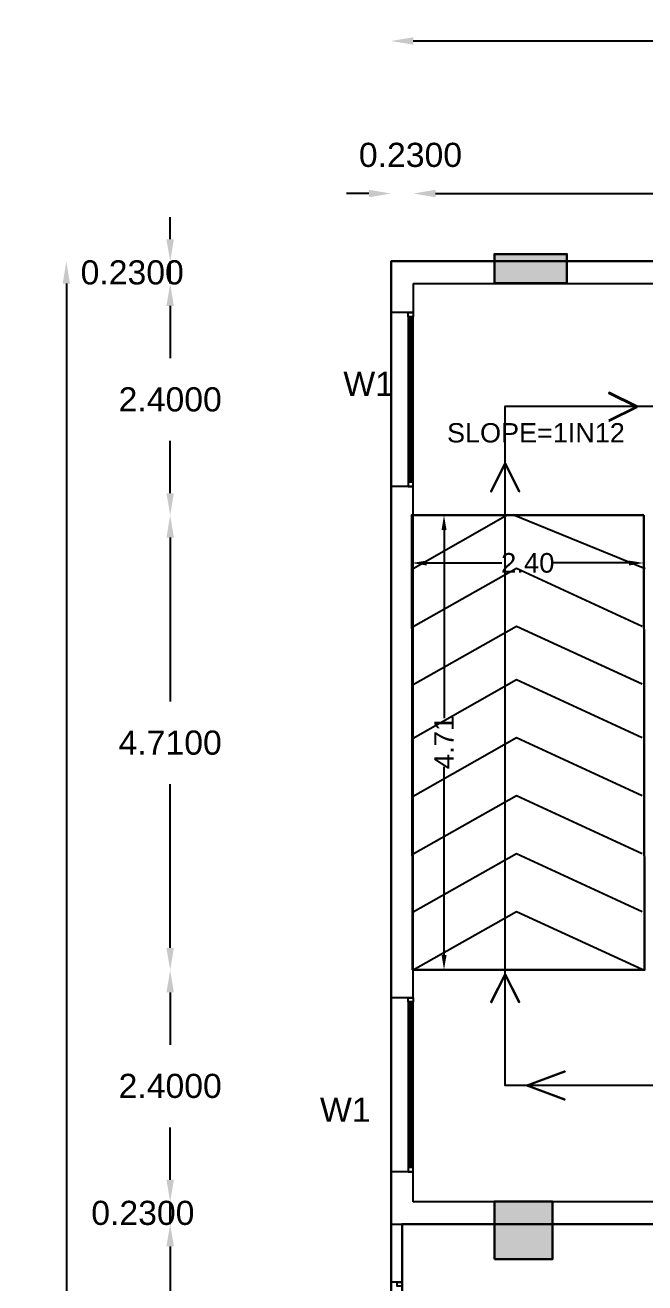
# Model space of a CAD drawing. Header units: metres. Extents: x -38 to 401, y 28 to 287.
# Drawn here: x 205.95 to 212.36, y 139.32 to 152.34 of the extents above; entities that cross this region are included whole.
import ezdxf

# ---------------------------------------------------------------- set-up
doc = ezdxf.new("R2010")
doc.units = ezdxf.units.M
doc.layers.add('BLK_1_COVERED_AREA', color=140, linetype='Continuous', plot=False)
for name, color, linetype in [('BLK_1_DA_RAMP_1', 30, 'Continuous'), ('BLK_1_FLR_3_CARPET_AREA', 10, 'Continuous'), ('UBEAM', 1, 'Continuous'), ('UHATCH', 8, 'Continuous')]:
    doc.layers.add(name, color=color, linetype=linetype)
for name, color, linetype, lineweight in [('BLK_1_FLR_3_BLT_UP_AREA', 4, 'Continuous', 30), ('BLK_1_LVL_3_BLDG_FOOT_PRINT', 4, 'Continuous', 30), ('UCOLUMN', 6, 'Continuous', 30)]:
    doc.layers.add(name, color=color, linetype=linetype, lineweight=lineweight)
doc.styles.get("Standard").update_dxf_attribs({"font": 'arial.ttf'})
doc.dimstyles.get("Standard").update_dxf_attribs({"dimtxt": 0.18, "dimasz": 0.18, "dimexe": 0.18, "dimexo": 0.0625, "dimgap": 0.09, "dimtad": 0, "dimtih": 1, "dimtoh": 1, "dimdec": 4, "dimzin": 0, "dimdsep": 46, "dimtxsty": 'Standard', "dimcen": 0.09, "dimadec": 0, "dimazin": 0, "dimtfac": 1, "dimtdec": 4, "dimtofl": 0, "dimtmove": 0, "dimatfit": 3, "dimfxl": 0, "dimtolj": 1, "dimtzin": 0, "dimarcsym": 0})
doc.dimstyles.new('STANDARD$0', dxfattribs={"dimtxt": 7, "dimasz": 3, "dimexe": 3, "dimexo": 1, "dimgap": 1.5, "dimtad": 1, "dimdec": 1, "dimzin": 1, "dimdsep": 46, "dimlunit": 4, "dimtxsty": 'Standard', "dimblk": 'OBLIQUE', "dimcen": 0.09375, "dimdle": 1, "dimclrd": 8, "dimclre": 8, "dimclrt": 7, "dimadec": 1, "dimazin": 0, "dimtfac": 1, "dimtdec": 1, "dimtix": 1, "dimtmove": 2, "dimatfit": 3, "dimldrblk": 'ARCHTICK', "dimfxl": 0, "dimfrac": 2, "dimtolj": 1, "dimtzin": 0, "dimarcsym": 0})

# ---------------------------------------------------------------- blocks, each defined once
blk = doc.blocks.new('600X600')
at = {"layer": 'UHATCH', "linetype": 'Continuous'}
h = blk.add_hatch(color=256, dxfattribs=at)
h.dxf.hatch_style = 1
h.paths.add_polyline_path([(600, 600), (0, 600), (0, 0), (600, 0)])
at = {"layer": 'UCOLUMN', "linetype": 'Continuous'}
blk.add_lwpolyline([(0, 0), (600, 0), (600, 600), (0, 600)], close=True, dxfattribs=at)
blk = doc.blocks.new('750 x 750')
blk.add_blockref('600X600', (0, 75))
blk = doc.blocks.new('300 x 750')
at = {"layer": 'UHATCH', "linetype": 'Continuous'}
h = blk.add_hatch(color=256, dxfattribs=at)
h.dxf.hatch_style = 1
h.paths.add_polyline_path([(750, 0), (750, 300), (0, 300), (0, 0)])
at = {"layer": 'UCOLUMN', "linetype": 'Continuous'}
blk.add_lwpolyline([(0, 300), (0, 0), (750, 0), (750, 300)], close=True, dxfattribs=at)
blk = doc.blocks.new('ASDFSDFSDFDFD')
at = {"layer": 'UBEAM', "linetype": 'Continuous', "xscale": -1, "rotation": 180}
blk.add_blockref('300 x 750', (-21550, 38330), dxfattribs=at)
at = {"layer": 'UBEAM', "linetype": 'Continuous'}
blk.add_blockref('750 x 750', (-21550, 27845), dxfattribs=at)
blk = doc.blocks.new('*D690')
at = {"color": 0, "lineweight": -2}
for p, q in [((209.966, 152.18), (220.902, 152.18)), ((233.626, 152.18), (222.69, 152.18))]:
    blk.add_line(p, q, dxfattribs=at)
at = {"color": 0}
for points in [[(209.966, 152.218), (209.966, 152.142), (209.736, 152.18)], [(233.626, 152.218), (233.626, 152.142), (233.856, 152.18)]]:
    blk.add_solid(points, dxfattribs=at)
at = {"layer": 'Defpoints', "color": 0}
for p in [(233.856, 152.18), (209.736, 149.897), (233.856, 149.897)]:
    blk.add_point(p, dxfattribs=at)
at = {"color": 0, "lineweight": 25, "insert": (221.796, 152.18), "char_height": 0.25, "attachment_point": 5}
blk.add_mtext('\\A1;24.1201', dxfattribs=at)
blk = doc.blocks.new('*D573')
at = {"color": 0, "lineweight": -2}
for p, q in [((207.45, 139.697), (207.45, 130.94)), ((207.45, 121.327), (207.45, 130.084))]:
    blk.add_line(p, q, dxfattribs=at)
at = {"color": 0}
for points in [[(207.411, 139.697), (207.488, 139.697), (207.45, 139.927)], [(207.411, 121.327), (207.488, 121.327), (207.45, 121.097)]]:
    blk.add_solid(points, dxfattribs=at)
at = {"layer": 'Defpoints', "color": 0}
for p in [(207.45, 139.927), (209.736, 139.927), (209.736, 121.097)]:
    blk.add_point(p, dxfattribs=at)
at = {"color": 0, "lineweight": 25, "insert": (207.45, 130.512), "char_height": 0.25, "attachment_point": 5}
blk.add_mtext('\\A1;18.8300', dxfattribs=at)
blk = doc.blocks.new('*D574')
at = {"color": 0, "lineweight": -2}
for p, q in [((207.45, 140.387), (207.45, 140.617)), ((207.45, 139.927), (207.45, 140.157)), ((207.45, 139.697), (207.45, 139.467))]:
    blk.add_line(p, q, dxfattribs=at)
at = {"color": 0}
for points in [[(207.411, 140.387), (207.488, 140.387), (207.45, 140.157)], [(207.411, 139.697), (207.488, 139.697), (207.45, 139.927)]]:
    blk.add_solid(points, dxfattribs=at)
at = {"layer": 'Defpoints', "color": 0}
for p in [(207.45, 140.157), (209.966, 140.157), (209.736, 139.927)]:
    blk.add_point(p, dxfattribs=at)
at = {"color": 0, "lineweight": 25, "insert": (207.167, 140.042), "char_height": 0.25, "attachment_point": 5}
blk.add_mtext('\\A1;0.2300', dxfattribs=at)
blk = doc.blocks.new('*D575')
at = {"color": 0, "lineweight": -2}
for p, q in [((207.45, 142.327), (207.45, 141.785)), ((207.45, 140.387), (207.45, 140.929))]:
    blk.add_line(p, q, dxfattribs=at)
at = {"color": 0}
for points in [[(207.411, 142.327), (207.488, 142.327), (207.45, 142.557)], [(207.411, 140.387), (207.488, 140.387), (207.45, 140.157)]]:
    blk.add_solid(points, dxfattribs=at)
at = {"layer": 'Defpoints', "color": 0}
for p in [(207.45, 142.557), (209.966, 142.557), (209.966, 140.157)]:
    blk.add_point(p, dxfattribs=at)
at = {"color": 0, "lineweight": 25, "insert": (207.45, 141.357), "char_height": 0.25, "attachment_point": 5}
blk.add_mtext('\\A1;2.4000', dxfattribs=at)
blk = doc.blocks.new('*D576')
at = {"color": 0, "lineweight": -2}
for p, q in [((207.45, 147.037), (207.45, 145.34)), ((207.45, 142.787), (207.45, 144.484))]:
    blk.add_line(p, q, dxfattribs=at)
at = {"color": 0}
for points in [[(207.411, 147.037), (207.488, 147.037), (207.45, 147.267)], [(207.411, 142.787), (207.488, 142.787), (207.45, 142.557)]]:
    blk.add_solid(points, dxfattribs=at)
at = {"layer": 'Defpoints', "color": 0}
for p in [(207.45, 147.267), (209.966, 147.267), (209.966, 142.557)]:
    blk.add_point(p, dxfattribs=at)
at = {"color": 0, "lineweight": 25, "insert": (207.45, 144.912), "char_height": 0.25, "attachment_point": 5}
blk.add_mtext('\\A1;4.7100', dxfattribs=at)
blk = doc.blocks.new('*D577')
at = {"color": 0, "lineweight": -2}
for p, q in [((207.45, 149.437), (207.45, 148.895)), ((207.45, 147.497), (207.45, 148.039))]:
    blk.add_line(p, q, dxfattribs=at)
at = {"color": 0}
for points in [[(207.411, 149.437), (207.488, 149.437), (207.45, 149.667)], [(207.411, 147.497), (207.488, 147.497), (207.45, 147.267)]]:
    blk.add_solid(points, dxfattribs=at)
at = {"layer": 'Defpoints', "color": 0}
for p in [(207.45, 149.667), (209.966, 149.667), (209.966, 147.267)]:
    blk.add_point(p, dxfattribs=at)
at = {"color": 0, "lineweight": 25, "insert": (207.45, 148.467), "char_height": 0.25, "attachment_point": 5}
blk.add_mtext('\\A1;2.4000', dxfattribs=at)
blk = doc.blocks.new('*D578')
at = {"color": 0, "lineweight": -2}
for p, q in [((207.45, 150.127), (207.45, 150.357)), ((207.45, 149.667), (207.45, 149.897)), ((207.45, 149.437), (207.45, 149.207))]:
    blk.add_line(p, q, dxfattribs=at)
at = {"color": 0}
for points in [[(207.411, 150.127), (207.488, 150.127), (207.45, 149.897)], [(207.411, 149.437), (207.488, 149.437), (207.45, 149.667)]]:
    blk.add_solid(points, dxfattribs=at)
at = {"layer": 'Defpoints', "color": 0}
for p in [(207.45, 149.897), (209.736, 149.897), (209.966, 149.667)]:
    blk.add_point(p, dxfattribs=at)
at = {"color": 0, "lineweight": 25, "insert": (207.057, 149.782), "char_height": 0.25, "attachment_point": 5}
blk.add_mtext('\\A1;0.2300', dxfattribs=at)
blk = doc.blocks.new('*D579')
at = {"color": 0, "lineweight": -2}
for p, q in [((206.375, 149.667), (206.375, 123.653)), ((206.375, 96.783), (206.375, 122.797))]:
    blk.add_line(p, q, dxfattribs=at)
at = {"color": 0}
for points in [[(206.337, 149.667), (206.413, 149.667), (206.375, 149.897)], [(206.337, 96.783), (206.413, 96.783), (206.375, 96.553)]]:
    blk.add_solid(points, dxfattribs=at)
at = {"layer": 'Defpoints', "color": 0}
for p in [(206.375, 149.897), (210.793, 149.897), (210.806, 96.553)]:
    blk.add_point(p, dxfattribs=at)
at = {"color": 0, "lineweight": 25, "insert": (206.375, 123.225), "char_height": 0.25, "attachment_point": 5}
blk.add_mtext('\\A1;53.35', dxfattribs=at)
blk = doc.blocks.new('*D452')
at = {"color": 0, "lineweight": -2}
for p, q in [((210.196, 150.6), (220.902, 150.6)), ((233.396, 150.6), (222.69, 150.6))]:
    blk.add_line(p, q, dxfattribs=at)
at = {"color": 0}
for points in [[(210.196, 150.639), (210.196, 150.562), (209.966, 150.6)], [(233.396, 150.639), (233.396, 150.562), (233.626, 150.6)]]:
    blk.add_solid(points, dxfattribs=at)
at = {"layer": 'Defpoints', "color": 0}
for p in [(233.626, 150.6), (209.966, 149.667), (233.626, 149.673)]:
    blk.add_point(p, dxfattribs=at)
at = {"color": 0, "lineweight": 25, "insert": (221.796, 150.6), "char_height": 0.25, "attachment_point": 5}
blk.add_mtext('\\A1;23.6601', dxfattribs=at)
blk = doc.blocks.new('*D48')
at = {"color": 0, "lineweight": -2}
for p, q in [((209.506, 150.6), (209.276, 150.6)), ((210.196, 150.6), (210.426, 150.6))]:
    blk.add_line(p, q, dxfattribs=at)
at = {"color": 0}
for points in [[(209.506, 150.639), (209.506, 150.562), (209.736, 150.6)], [(210.196, 150.639), (210.196, 150.562), (209.966, 150.6)]]:
    blk.add_solid(points, dxfattribs=at)
at = {"layer": 'Defpoints', "color": 0}
for p in [(209.736, 150.6), (209.736, 149.897), (209.966, 149.667)]:
    blk.add_point(p, dxfattribs=at)
at = {"color": 0, "lineweight": 25, "insert": (209.937, 150.999), "char_height": 0.25, "attachment_point": 5}
blk.add_mtext('\\A1;0.2300', dxfattribs=at)
blk = doc.blocks.new('*D776')
at = {"layer": 'BLK_1_DA_RAMP_1', "color": 0, "lineweight": -2}
for p, q in [((210.195, 147.27), (210.284, 147.27)), ((210.284, 147.117), (210.284, 145.166)), ((210.284, 142.713), (210.284, 144.664)), ((210.195, 142.56), (210.284, 142.56))]:
    blk.add_line(p, q, dxfattribs=at)
at = {"layer": 'BLK_1_DA_RAMP_1', "color": 0}
for points in [[(210.259, 147.117), (210.31, 147.117), (210.284, 147.27)], [(210.259, 142.713), (210.31, 142.713), (210.284, 142.56)]]:
    blk.add_solid(points, dxfattribs=at)
at = {"layer": 'Defpoints', "color": 0}
for p in [(209.951, 147.27), (209.96, 142.56), (210.284, 142.56)]:
    blk.add_point(p, dxfattribs=at)
at = {"layer": 'BLK_1_DA_RAMP_1', "color": 0, "lineweight": 30, "insert": (210.284, 144.915), "char_height": 0.2032, "attachment_point": 5, "rotation": 90}
blk.add_mtext('\\A1;4.71', dxfattribs=at)
blk = doc.blocks.new('*D778')
at = {"layer": 'BLK_1_DA_RAMP_1', "color": 0, "lineweight": -2}
for p, q in [((209.951, 146.863), (209.951, 146.774)), ((212.351, 146.863), (212.351, 146.774)), ((210.103, 146.774), (210.883, 146.774)), ((212.198, 146.774), (211.418, 146.774))]:
    blk.add_line(p, q, dxfattribs=at)
at = {"layer": 'BLK_1_DA_RAMP_1', "color": 0}
for points in [[(210.103, 146.799), (210.103, 146.748), (209.951, 146.774)], [(212.198, 146.799), (212.198, 146.748), (212.351, 146.774)]]:
    blk.add_solid(points, dxfattribs=at)
at = {"layer": 'Defpoints', "color": 0}
for p in [(209.951, 147.27), (212.351, 147.27), (209.951, 146.774)]:
    blk.add_point(p, dxfattribs=at)
at = {"layer": 'BLK_1_DA_RAMP_1', "color": 0, "lineweight": 30, "insert": (211.151, 146.774), "char_height": 0.2032, "attachment_point": 5}
blk.add_mtext('\\A1;2.40', dxfattribs=at)

msp = doc.modelspace()

# ---------------------------------------------------------------- linework, layer by layer
at = {"color": 7, "lineweight": 25}
for p, q in [((233.85571, 149.90293), (209.73558, 149.89704)), ((209.73558, 149.89704), (209.73558, 149.36704)), ((209.96558, 149.66704), (233.62571, 149.67293)), ((209.96558, 149.66704), (209.96558, 149.36704)), ((209.96558, 149.36704), (209.73558, 149.36704)), ((209.73558, 147.56704), (209.73558, 149.36704)), ((209.91447, 149.32445), (209.91446, 147.58309)), ((209.9365, 147.60963), (209.93651, 149.32445)), ((209.94502, 147.60963), (209.94503, 149.32445)), ((209.96557, 147.58309), (209.96558, 149.32445)), ((209.73558, 147.56704), (209.73558, 142.2703)), ((209.96558, 147.56704), (209.73558, 147.56704)), ((209.96558, 142.2703), (209.96558, 147.56704)), ((212.33571, 147.27293), (209.96557, 147.26705)), ((212.33571, 142.56293), (209.96558, 142.55705)), ((209.96558, 142.2703), (209.73558, 142.2703)), ((209.73558, 140.4703), (209.73558, 142.2703)), ((209.91447, 142.22771), (209.91446, 140.48636)), ((209.9365, 140.51289), (209.9365, 142.22771)), ((209.94501, 140.51289), (209.94502, 142.22771)), ((209.96557, 140.48636), (209.96558, 142.22771)), ((209.73558, 139.32704), (209.73558, 140.4703)), ((209.96558, 140.4703), (209.73558, 140.4703)), ((209.96558, 140.15704), (209.96558, 140.4703)), ((223.94571, 140.16293), (209.96558, 140.15704)), ((209.73558, 139.92704), (223.94571, 139.93293)), ((209.85058, 139.32704), (209.85058, 139.92704)), ((209.73558, 139.32704), (209.73558, 137.52704)), ((209.85058, 139.32704), (209.73559, 139.32704))]:
    msp.add_line(p, q, dxfattribs=at)
for points in [[(209.96558, 149.32445), (209.91447, 149.32445), (209.91447, 149.36704), (209.96558, 149.36704)], [(211.98999, 148.24955), (211.99413, 148.24501), (212.27927, 148.38739), (212.27513, 148.39193), (212.27927, 148.39647), (211.99413, 148.53884), (211.98999, 148.5343), (212.27513, 148.39193)], [(211.05942, 147.51522), (211.06396, 147.51937), (210.92159, 147.80451), (210.91704, 147.80037), (210.9125, 147.80451), (210.77013, 147.51937), (210.77467, 147.51522), (210.91704, 147.80037)], [(209.96557, 147.60963), (209.91446, 147.60963), (209.91446, 147.56704), (209.96557, 147.56704)], [(211.05942, 142.22354), (211.06396, 142.22769), (210.92159, 142.51283), (210.91704, 142.50869), (210.9125, 142.51283), (210.77013, 142.22769), (210.77467, 142.22354), (210.91704, 142.50869)], [(209.96558, 142.22771), (209.91447, 142.22771), (209.91447, 142.2703), (209.96558, 142.2703)], [(211.53534, 141.22056), (211.5312, 141.21602), (211.14605, 141.35839), (211.15019, 141.36293), (211.14605, 141.36747), (211.5312, 141.50985), (211.53534, 141.50531), (211.15019, 141.36293)], [(209.96557, 140.51289), (209.91446, 140.51289), (209.91446, 140.4703), (209.96557, 140.4703)], [(209.85058, 139.28445), (209.79948, 139.28445), (209.79948, 139.32704), (209.85058, 139.32704)]]:
    msp.add_lwpolyline(points, close=True, dxfattribs=at)
for points in [[(222.59573, 141.36293), (210.91704, 141.36293), (210.91704, 148.39811), (232.42807, 148.39811), (232.42807, 141.36293), (224.99573, 141.36293)], [(210.94573, 147.27294), (209.96558, 146.71204)], [(212.36558, 146.71204), (210.9957, 147.27294)], [(212.33571, 146.11793), (211.03571, 146.71793), (209.96558, 146.11204)], [(212.33571, 145.51793), (211.03571, 146.11793), (209.96558, 145.51204)], [(212.33571, 144.96293), (211.03571, 145.56293), (209.96558, 144.95704)], [(212.33571, 144.36293), (211.03571, 144.96293), (209.96558, 144.35704)], [(212.33571, 143.76293), (211.03571, 144.36293), (209.96558, 143.75704)], [(212.33571, 143.16293), (211.03571, 143.76293), (209.96558, 143.15704)], [(212.33571, 142.56293), (211.03571, 143.16293), (209.96558, 142.55704)]]:
    msp.add_lwpolyline(points, dxfattribs=at)
at = {"layer": 'BLK_1_COVERED_AREA', "color": 140, "lineweight": 30}
msp.add_lwpolyline([(210.80571, 96.55304), (210.80571, 114.85374), (209.73558, 114.85304), (209.73558, 149.89714), (233.85571, 149.90304), (233.85571, 124.83662), (232.35571, 124.83662), (232.35571, 96.55304)], close=True, dxfattribs=at)
at = {"layer": 'BLK_1_DA_RAMP_1', "color": 1, "lineweight": 30}
msp.add_lwpolyline([(212.35065, 147.26999), (209.95064, 147.26999), (209.95961, 142.56001), (212.35963, 142.56001)], close=True, dxfattribs=at)
at = {"layer": 'BLK_1_FLR_3_BLT_UP_AREA', "color": 12, "lineweight": 30}
msp.add_lwpolyline([(210.80571, 96.5524), (210.80571, 114.85363), (209.73558, 114.85293), (209.73558, 149.89808), (233.85571, 149.90398), (233.85571, 124.83651), (232.35588, 124.83651), (232.35588, 96.5524)], close=True, dxfattribs=at)
at = {"layer": 'BLK_1_FLR_3_CARPET_AREA', "color": 15, "linetype": 'Continuous', "lineweight": 30}
msp.add_lwpolyline([(209.85058, 121.09704), (209.85058, 139.92704), (233.62571, 139.92704), (233.62571, 125.06651)], dxfattribs=at)
at = {"layer": 'BLK_1_LVL_3_BLDG_FOOT_PRINT', "color": 1}
msp.add_lwpolyline([(210.8057, 96.55293), (210.8057, 114.85363), (209.73557, 114.85293), (209.73557, 149.89704), (233.8557, 149.90293), (233.85571, 124.83651), (232.35571, 124.83651), (232.3557, 96.55293)], close=True, dxfattribs=at)

# ---------------------------------------------------------------- block references
at = {"color": 7, "lineweight": 25, "xscale": 0.001, "yscale": 0.001, "zscale": 0.001}
msp.add_blockref('ASDFSDFSDFDFD', (232.35571, 111.64293), dxfattribs=at)
msp.add_blockref('ASDFSDFSDFDFD', (232.35571, 111.64293), dxfattribs=at)

# ---------------------------------------------------------------- texts
at = {"color": 7, "lineweight": 25, "char_height": 0.25, "attachment_point": 1}
for insert in [(209.24209, 148.75473), (209.00009, 141.23673)]:
    msp.add_mtext_dynamic_manual_height_columns('W1', width=331.5310086, gutter_width=1000, heights=[0], dxfattribs=dict(at, insert=insert))
at = {"layer": 'BLK_1_DA_RAMP_1', "color": 1, "lineweight": 30, "insert": (211.23546, 148.22254), "char_height": 0.2, "width": 1.8904692, "attachment_point": 2}
msp.add_mtext('SLOPE=1IN12', dxfattribs=at)

# ---------------------------------------------------------------- dimensions: what is measured, and where the dimension line sits
at = {"lineweight": 25}
for base, p1, p2, picture, middle in [((233.85571, 152.17996), (209.73558, 149.89704), (233.85571, 149.89704), '*D690', (221.79565, 152.17996)), ((233.62571, 150.60028), (209.96558, 149.66704), (233.62571, 149.67293), '*D452', (221.79565, 150.60028))]:
    dim = msp.add_linear_dim(base=base, p1=p1, p2=p2, dimstyle='Standard', override={"dimscale": 1, "dimtxt": 0.25, "dimasz": 0.23, "dimgap": 0.3, "dimpost": '\\X', "dimse1": 1, "dimse2": 1, "dimfxl": 25.4}, dxfattribs=at)
    dim.commit()
    dim.dimension.update_dxf_attribs({"geometry": picture, "text_midpoint": middle})
dim = msp.add_linear_dim(base=(209.73558, 150.60028), p1=(209.96558, 149.66704), p2=(209.73558, 149.89704), dimstyle='Standard', override={"dimscale": 1, "dimtxt": 0.25, "dimasz": 0.23, "dimgap": 0.3, "dimpost": '\\X', "dimse1": 1, "dimse2": 1, "dimtmove": 1, "dimfxl": 25.4}, dxfattribs=at)
dim.commit()
dim.dimension.update_dxf_attribs({"geometry": '*D48', "text_midpoint": (209.93679, 150.99861), "dimtype": 128})
for base, p1, p2, picture, middle in [((207.44974, 149.89704), (209.96558, 149.66704), (209.73558, 149.89704), '*D578', (207.05709, 149.78204)), ((207.44974, 140.15704), (209.73558, 139.92704), (209.96558, 140.15704), '*D574', (207.16712, 140.04204))]:
    dim = msp.add_linear_dim(base=base, p1=p1, p2=p2, angle=90, dimstyle='Standard', override={"dimscale": 1, "dimtxt": 0.25, "dimasz": 0.23, "dimgap": 0.3, "dimpost": '\\X', "dimse1": 1, "dimse2": 1, "dimtmove": 1, "dimfxl": 25.4}, dxfattribs=at)
    dim.commit()
    dim.dimension.update_dxf_attribs({"geometry": picture, "text_midpoint": middle, "dimtype": 128})
dim = msp.add_linear_dim(base=(206.37491, 149.89729), p1=(210.80571, 96.55293), p2=(210.79267, 149.89729), angle=90, text='53.35', dimstyle='Standard', override={"dimscale": 1, "dimtxt": 0.25, "dimasz": 0.23, "dimgap": 0.3, "dimpost": '\\X', "dimse1": 1, "dimse2": 1, "dimfxl": 25.4}, dxfattribs=at)
dim.commit()
dim.dimension.update_dxf_attribs({"geometry": '*D579', "text_midpoint": (206.37491, 123.22511)})
for base, p1, p2, picture, middle in [((207.44974, 149.66704), (209.96558, 147.26705), (209.96558, 149.66704), '*D577', (207.44974, 148.46704)), ((207.44974, 147.26705), (209.96558, 142.55704), (209.96558, 147.26705), '*D576', (207.44974, 144.91204)), ((207.44974, 142.55704), (209.96558, 140.15704), (209.96558, 142.55704), '*D575', (207.44974, 141.35704)), ((207.44974, 139.92704), (209.73558, 121.09704), (209.73558, 139.92704), '*D573', (207.44974, 130.51204))]:
    dim = msp.add_linear_dim(base=base, p1=p1, p2=p2, angle=90, dimstyle='Standard', override={"dimscale": 1, "dimtxt": 0.25, "dimasz": 0.23, "dimgap": 0.3, "dimpost": '\\X', "dimse1": 1, "dimse2": 1, "dimtmove": 1, "dimfxl": 25.4}, dxfattribs=at)
    dim.commit()
    dim.dimension.update_dxf_attribs({"geometry": picture, "text_midpoint": middle})
at = {"layer": 'BLK_1_DA_RAMP_1', "color": 1, "lineweight": 30}
dim = msp.add_linear_dim(base=(210.28425, 142.56001), p1=(209.95064, 147.26999), p2=(209.95961, 142.56001), angle=90, dimstyle='STANDARD$0', override={"dimscale": 0.001, "dimtxt": 203.2, "dimasz": 152.5, "dimexe": 0, "dimexo": 0, "dimgap": 2.286, "dimtad": 0, "dimtoh": 1, "dimdec": 2, "dimzin": 0, "dimlunit": 2, "dimpost": '', "dimcen": 2.286, "dimdle": 0, "dimclrd": 0, "dimclre": 0, "dimclrt": 0, "dimadec": 0, "dimtdec": 2, "dimtix": 0, "dimtofl": 0, "dimtmove": 0, "dimfxl": 89.5, "dimfxlon": 1, "dimfrac": 0}, dxfattribs=at)
dim.commit()
dim.dimension.update_dxf_attribs({"geometry": '*D776', "text_midpoint": (210.28425, 144.915)})
at = {"layer": 'BLK_1_DA_RAMP_1', "color": 2, "lineweight": 30}
dim = msp.add_linear_dim(base=(209.95064, 146.77357), p1=(212.35065, 147.26999), p2=(209.95064, 147.26999), dimstyle='STANDARD$0', override={"dimscale": 0.001, "dimtxt": 203.2, "dimasz": 152.5, "dimexe": 0, "dimexo": 0, "dimgap": 2.286, "dimtad": 0, "dimtoh": 1, "dimdec": 2, "dimzin": 0, "dimlunit": 2, "dimpost": '', "dimcen": 2.286, "dimdle": 0, "dimclrd": 0, "dimclre": 0, "dimclrt": 0, "dimadec": 0, "dimtdec": 2, "dimtix": 0, "dimtofl": 0, "dimtmove": 0, "dimfxl": 89.5, "dimfxlon": 1, "dimfrac": 0}, dxfattribs=at)
dim.commit()
dim.dimension.update_dxf_attribs({"geometry": '*D778', "text_midpoint": (211.15064, 146.77357)})

doc.saveas('drawing.dxf')
